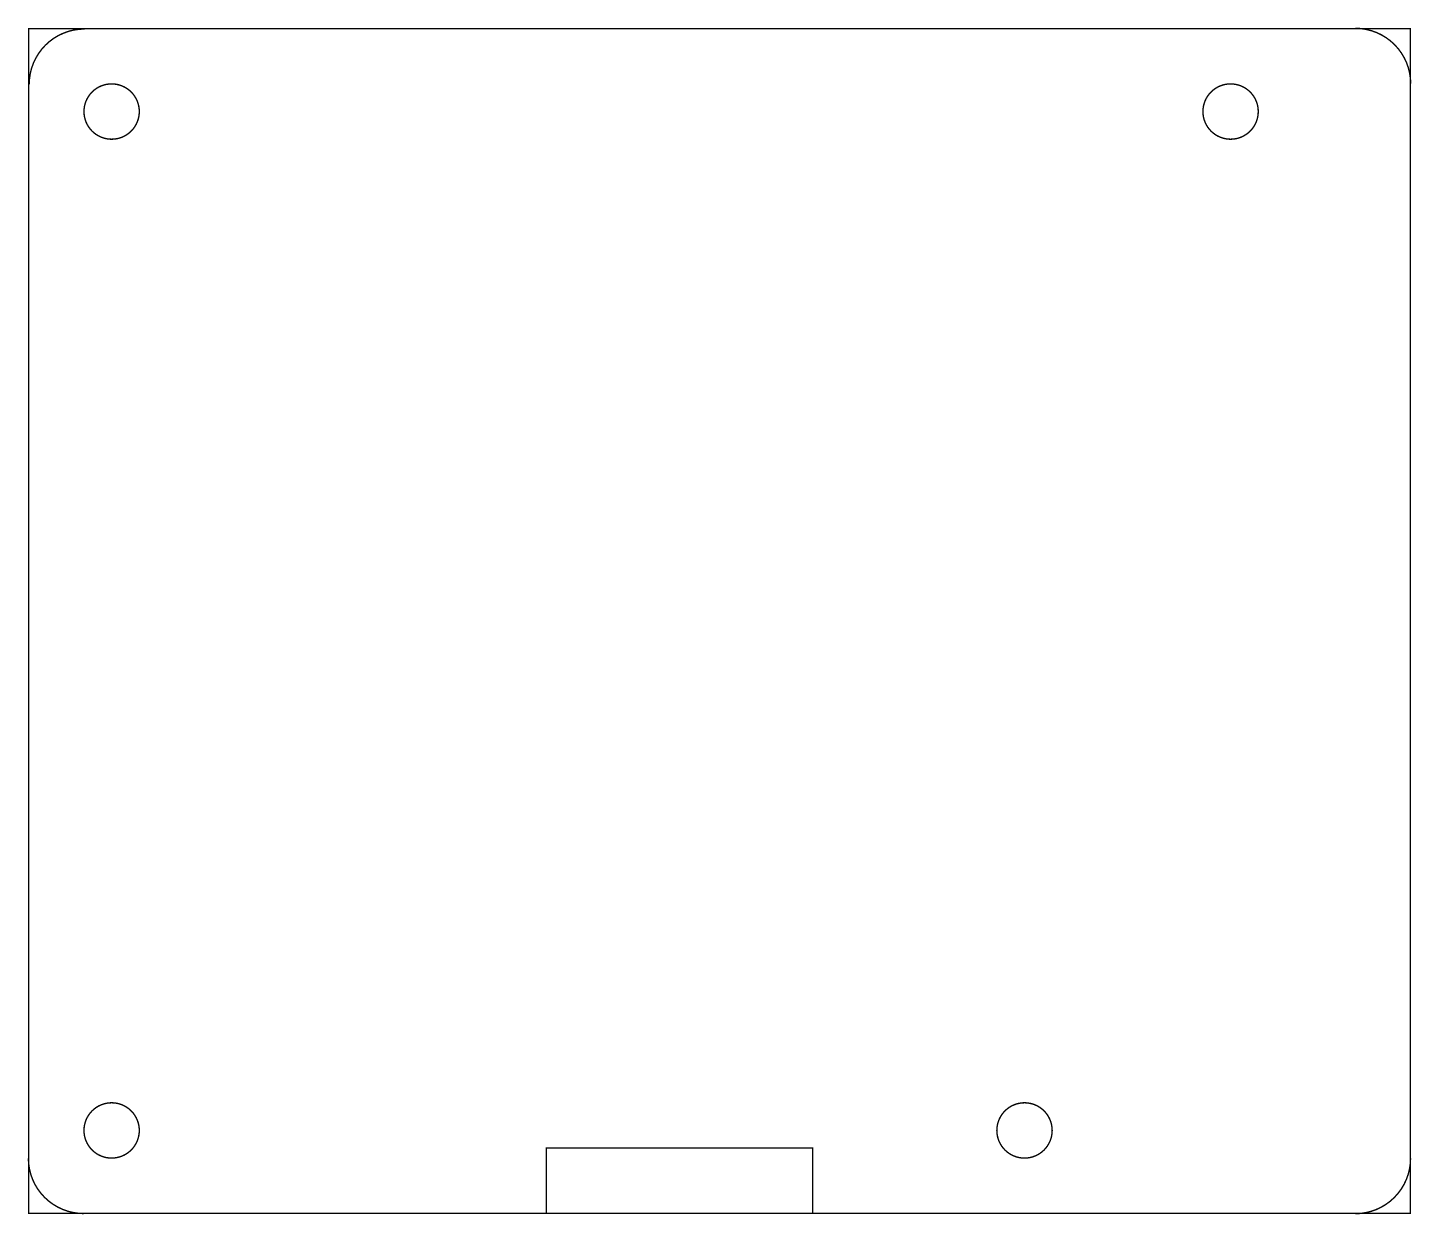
# Model space of a CAD drawing. Header units: millimetres. Extents: x -80 to 20, y -50 to 36.
import ezdxf

# ---------------------------------------------------------------- set-up
doc = ezdxf.new("R2010")
doc.units = ezdxf.units.MM
doc.header["$MEASUREMENT"] = 0
doc.layers.add('Board-Outline-Layer', color=7, linetype='Continuous', true_color=0xff00ff)

msp = doc.modelspace()

# ---------------------------------------------------------------- linework, layer by layer
at = {"layer": 'Board-Outline-Layer', "const_width": 0.1}
for points in [[(-79.66, -49.66), (-79.66, 36.01), (20.24, 36.01), (20.24, -49.66)], [(-42.23, -49.66), (-42.23, -44.93), (-22.98, -44.93), (-22.98, -49.66)]]:
    msp.add_lwpolyline(points, close=True, dxfattribs=at)
for points in [[(-75.62, 35.98, 0.414), (-79.62, 31.98)], [(20.26, 32.02, 0.414), (16.26, 36.03)], [(-79.68, -45.67, 0.414), (-75.68, -49.67)], [(16.25, -49.68, 0.414), (20.25, -45.68)]]:
    msp.add_lwpolyline(points, format="xyb", dxfattribs=at)
for points in [[(-75.66, 30.01, 1), (-71.66, 30.01, 1)], [(5.24, 30.01, 1), (9.24, 30.01, 1)], [(-75.66, -43.66, 1), (-71.66, -43.66, 1)], [(-9.66, -43.66, 1), (-5.66, -43.66, 1)]]:
    msp.add_lwpolyline(points, format="xyb", close=True, dxfattribs=at)

doc.saveas('drawing.dxf')
